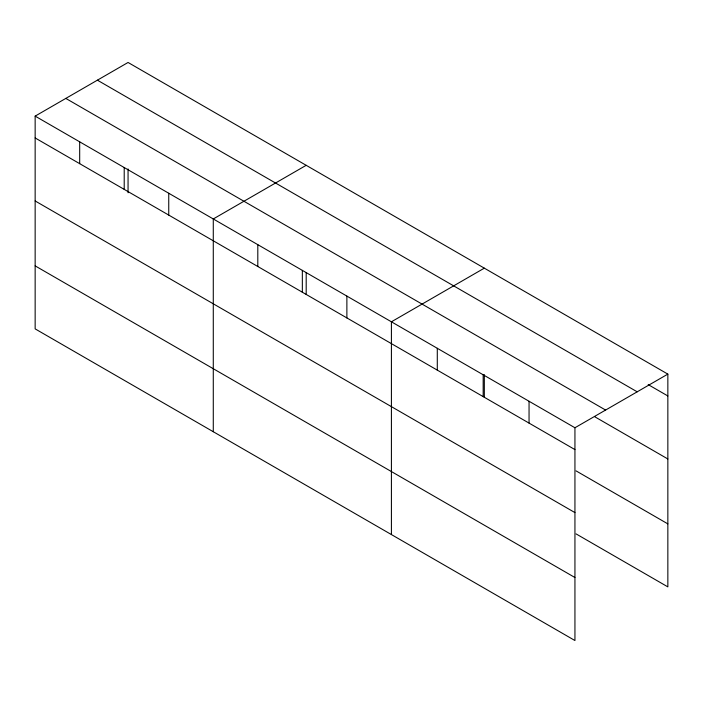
<?xml version="1.0" encoding="UTF-8"?>
<svg xmlns="http://www.w3.org/2000/svg" width="703" height="703" viewBox="0 0 703 703"><rect width="100%" height="100%" fill="white"/><g stroke="black" fill="none" stroke-linecap="round" stroke-linejoin="round"><path stroke-width="1.05" d="M35.15 116.118L574.94 427.758L574.94 640.53L35.15 328.881L35.15 116.118L128.06 62.47L667.85 374.119L667.85 586.882L576.082 533.902M306.192 165.31L213.281 218.958L213.281 431.73M484.323 268.159L391.413 321.798L391.413 534.57M574.94 427.758L667.85 374.119M648.184 384.603L667.85 395.956M97.401 80.177L637.19 391.817M65.81 98.411L605.599 410.06M594.817 416.791L667.85 458.962M35.15 137.955L574.94 449.595M576.082 470.896L667.85 523.876M35.15 200.961L574.94 512.601M35.15 265.875L574.94 577.523M529.051 401.272L529.051 423.109M484.323 374.637L484.323 397.362M483.172 374.778L483.172 396.615M437.292 348.293L437.292 370.13M346.878 296.086L346.878 317.932M306.192 272.878L306.192 294.522M302.343 270.383L302.343 292.22M257.808 244.67L257.808 266.507M168.746 193.246L168.746 215.083M128.06 168.957L128.06 192.763M124.211 167.534L124.211 189.379M79.685 141.83L79.685 163.667"/></g></svg>
